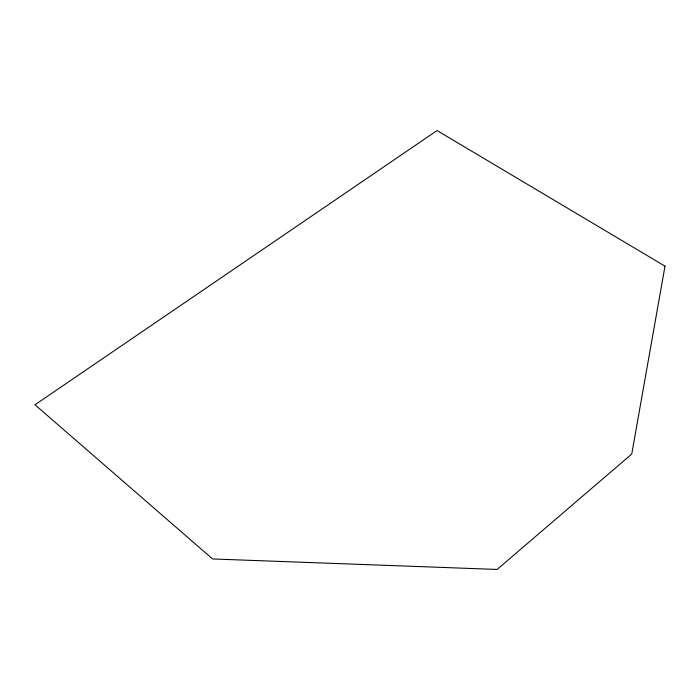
<?xml version="1.0" encoding="UTF-8"?>
<svg xmlns="http://www.w3.org/2000/svg" width="700" height="700" viewBox="0 0 700 700"><rect width="100%" height="100%" fill="white"/><g stroke="black" fill="none" stroke-linecap="round" stroke-linejoin="round"><path stroke-width="1.05" d="M665 266.158L631.75 454.029L497.123 569.45L212.581 558.95L35 404.784L437.045 130.55L665 266.158"/></g></svg>
